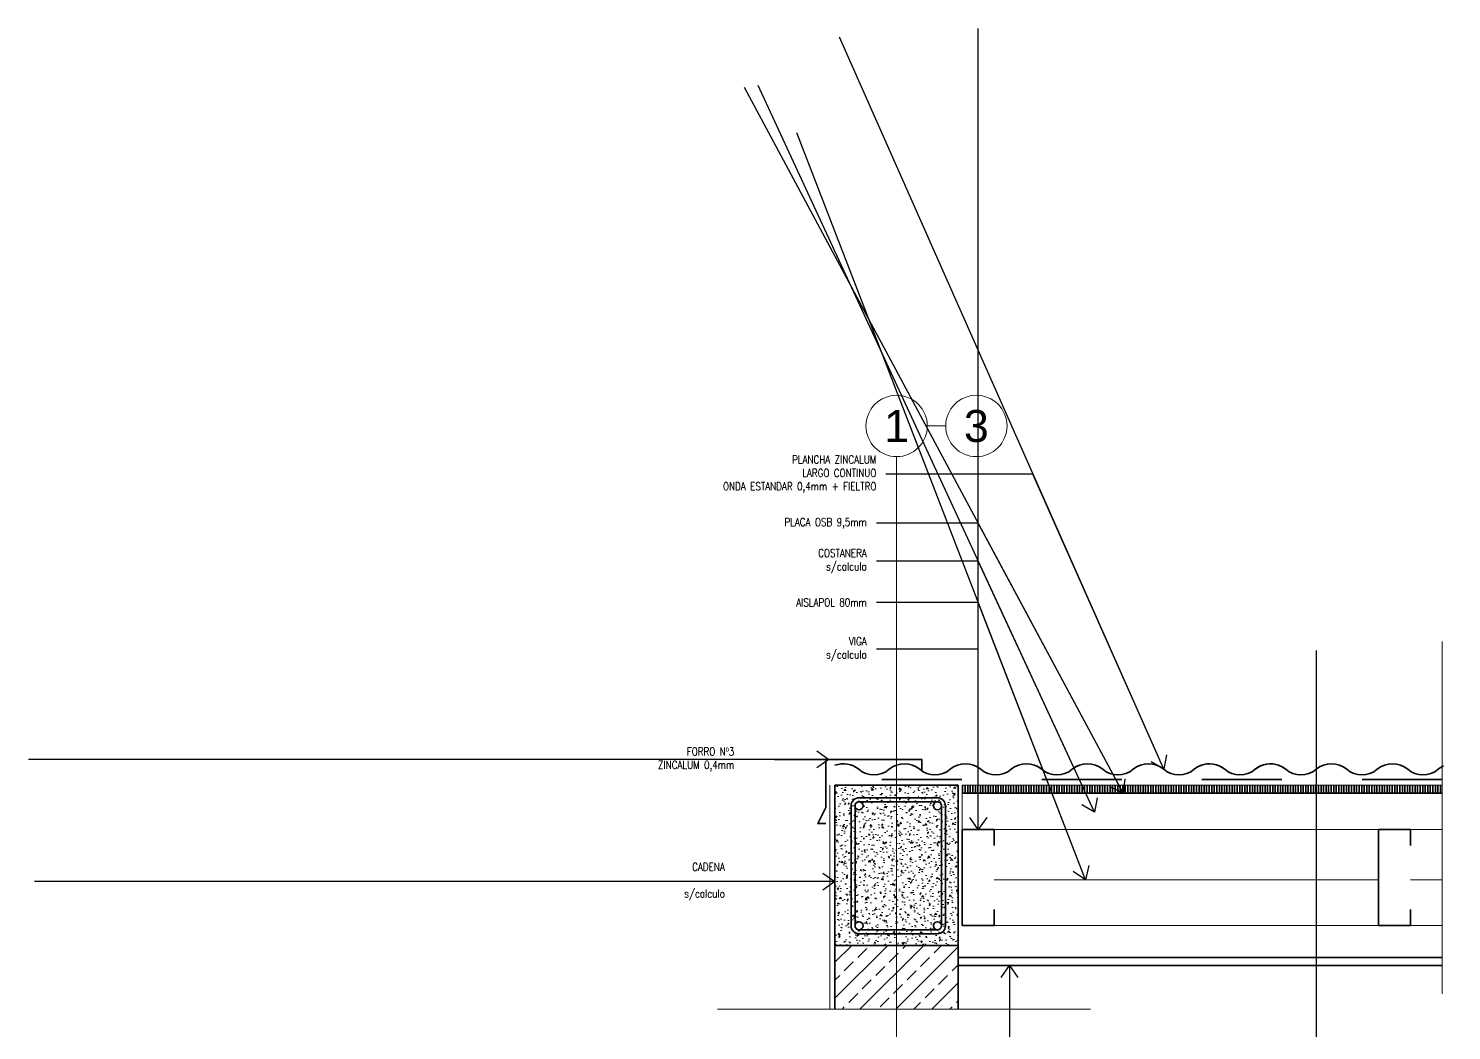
# Model space of a CAD drawing. Header units: metres. Extents: x 72 to 223, y -23 to 139.
# Drawn here: x 164.33 to 166.108, y 130.113 to 131.365 of the extents above; entities that cross this region are included whole.
import ezdxf
from ezdxf.enums import TextEntityAlignment as Align

# ---------------------------------------------------------------- set-up
doc = ezdxf.new("R2010")
doc.units = ezdxf.units.M
doc.header["$LTSCALE"] = 5
doc.header["$MEASUREMENT"] = 0
doc.linetypes.add('HIDDEN', pattern=[0.375, 0.25, -0.125])
doc.layers.get('0').update_dxf_attribs({"color": 30})
for name, color, linetype, lineweight in [('A-ANNO-NOTE', 7, 'Continuous', 35), ('A-ANNO-SYMB', 3, 'Continuous', 18), ('A-ANNO-TEXT', 3, 'Continuous', 18), ('A-DETL-MBND', 3, 'Continuous', 18), ('A-DETL-OTLN', 1, 'Continuous', 50), ('A-DETL-PATT', 8, 'Continuous', 18), ('A-ELEV-MBE1', 7, 'Continuous', 35), ('A-ELEV-PATT', 8, 'Continuous', 18), ('A-FLOR-OVHD', 3, 'HIDDEN', 18), ('A-WALL-BATT', 8, 'BATTING', 18), ('A-WALL-FULL', 7, 'Continuous', 35), ('A-WALL-FULL-EXTR', 7, 'Continuous', 35)]:
    doc.layers.add(name, color=color, linetype=linetype, lineweight=lineweight)
doc.styles.add('E-ARIAL', font='arial.ttf')
doc.styles.add('E-ROMANS', font='romans.shx', dxfattribs={"width": 0.8})
doc.linetypes.add('BATTING', pattern='A,0.0001,-0.1,[134,ltypeshp.shx,S=0.1,R=0,X=-0.1,Y=0],-0.2,[134,ltypeshp.shx,S=0.1,R=180,X=0.1,Y=0],-0.1', length=0.4001)
doc.dimstyles.new('E-0005_TICK_18', dxfattribs={"dimscale": 0.001, "dimtxt": 9, "dimasz": 9, "dimexe": 4.5, "dimexo": 3, "dimgap": 4.5, "dimtad": 0, "dimdec": 0, "dimlfac": 1000, "dimzin": 0, "dimdsep": 46, "dimtxsty": 'E-ROMANS', "dimblk": 'OBLIQUE', "dimcen": 4.5, "dimclrd": 256, "dimclre": 256, "dimclrt": 256, "dimadec": 0, "dimazin": 0, "dimtfac": 1, "dimtdec": 0, "dimtmove": 1, "dimatfit": 3, "dimldrblk": 'OPEN90', "dimfxl": 1, "dimtfill": 1, "dimtolj": 1, "dimtzin": 0, "dimarcsym": 0})

# ---------------------------------------------------------------- blocks, each defined once
blk = doc.blocks.new('TAG-EJE')
at = {"linetype": 'Continuous'}
blk.add_circle((0, 0), 0.383, dxfattribs=at)
at = {"style": 'E-ARIAL'}
blk.add_attdef('A', text='', height=0.4, dxfattribs=at).set_placement((0, 0), align=Align.MIDDLE_CENTER)
blk = doc.blocks.new('_Oblique')
at = {"color": 0, "linetype": 'ByBlock', "lineweight": -2}
blk.add_line((-0.5, -0.5), (0.5, 0.5), dxfattribs=at)

msp = doc.modelspace()

# ---------------------------------------------------------------- hatches: boundary and pattern name
at = {"layer": 'A-DETL-PATT'}
h = msp.add_hatch(dxfattribs=at)
h.set_pattern_fill('AR-CONC', color=256, scale=0.0001, angle=135, style=0)
h.set_pattern_definition([(185, (-25.45965, 100.063334), (-0.0117553379, 0.014009465), [0.001905, -0.020955]), (130, (-25.45965, 100.063334), (-0.0110177007, -0.0160017889), [0.001524, -0.016764]), (235.451, (-25.46063, 100.064502), (-0.0227730237, -0.0019922158), [0.001619, -0.017809]), (181.1842, (-25.463242, 100.059742), (-0.0161953413, 0.0221410243), [0.0028575, -0.0314325]), (231.6356, (-25.46459, 100.061587), (-0.0342826432, -0.0007086144), [0.0024285, -0.0267135]), (126.184, (-25.463242, 100.059742), (-0.0342826385, -0.000708557), [0.002286, -0.025146]), (156, (-25.46414, 100.062436), (-0.0034895268, 0.0179520551), [0.001905, -0.020955]), (101, (-25.46414, 100.062436), (-0.0173941193, -0.0086539927), [0.001524, -0.016764]), (206.4514, (-25.46443, 100.063932), (-0.0208836456, 0.009298004), [0.001619, -0.017809]), (172.5, (-25.4596496, 100.0633344), (-0.00619734137, -0.0057605469), [0, -0.0165608, 0, -0.017018, 0, -0.0168275]), (142.5, (-25.45965, 100.063334), (-0.01180870003, -0.00235897273), [0, -0.0097028, 0, -0.0161798, 0, -0.0064135]), (102.5, (-25.4556444, 100.059329), (-0.00918261956, 0.0099927863), [0, -0.00635, 0, -0.019812, 0, -0.026289]), (92.5, (-25.453848, 100.057533), (-0.0122722393, 0.00867639044), [0, -0.008255, 0, -0.0131572, 0, -0.018669])])
h.paths.add_polyline_path([(165.4704, 130.3939, -1), (165.4604, 130.3939, -0.414214), (165.4654, 130.3989), (165.3674, 130.3989, -0.414214), (165.3724, 130.3939, -1), (165.3624, 130.3939), (165.3624, 130.2441, -1), (165.3724, 130.2441, -0.414214), (165.3674, 130.2391), (165.4654, 130.2391, -0.414214), (165.4604, 130.2441, -1), (165.4704, 130.2441)], flags=0)
h.paths.add_polyline_path([(165.4654, 130.4039), (165.3674, 130.4039, 0.414214), (165.3574, 130.3939), (165.3574, 130.2441, 0.414214), (165.3674, 130.2341), (165.4654, 130.2341, 0.414214), (165.4754, 130.2441), (165.4754, 130.3939, 0.414214)], flags=16)
h.paths.add_polyline_path([(165.4654, 130.3989, -0.414214), (165.4704, 130.3939), (165.4704, 130.2441, -0.414214), (165.4654, 130.2391), (165.3674, 130.2391, -0.414214), (165.3624, 130.2441), (165.3624, 130.3939, -0.414214), (165.3674, 130.3989)], flags=0)
h.paths.add_polyline_path([(165.4914, 130.4195), (165.3374, 130.4195), (165.3374, 130.2195), (165.4914, 130.2195)])
h.paths.add_polyline_path([(165.4654, 130.4039, -0.414214), (165.4754, 130.3939), (165.4754, 130.2441, -0.414214), (165.4654, 130.2341), (165.3674, 130.2341, -0.414214), (165.3574, 130.2441), (165.3574, 130.3939, -0.414214), (165.3674, 130.4039)], flags=0)
h = msp.add_hatch(dxfattribs=at)
h.set_pattern_fill('BRASS', color=256, scale=0.005, angle=45, style=0)
h.set_pattern_definition([(45, (0, 0.33311), (-0.0224506403, 0.0224506403), []), (45, (-0.011225, 0.344335), (-0.0224506403, 0.0224506403), [0.015875, -0.0079375])])
h.paths.add_polyline_path([(165.4144, 130.2195), (165.3374, 130.2195), (165.3374, 130.1399), (165.4144, 130.1399)])
h.paths.add_polyline_path([(165.4914, 130.2195), (165.4144, 130.2195), (165.4144, 130.1399), (165.4914, 130.1399)])
h.paths.add_polyline_path([(165.4144, 130.081), (165.4144, 130.0868), (165.3374, 130.0868), (165.3374, 130.0018), (165.4144, 130.0018)])
h.paths.add_polyline_path([(165.4914, 130.0868), (165.4144, 130.0868), (165.4144, 130.0018), (165.4914, 130.0018)])
h.paths.add_polyline_path([(165.4144, 129.9868), (165.3374, 129.9868), (165.3374, 129.8928), (165.4144, 129.8928)])
h.paths.add_polyline_path([(165.4914, 129.9868), (165.4144, 129.9868), (165.4144, 129.8928), (165.4914, 129.8928)])
h.paths.add_polyline_path([(165.4144, 129.8778), (165.3374, 129.8778), (165.3374, 129.7838), (165.4144, 129.7838)])
h.paths.add_polyline_path([(165.4914, 129.8778), (165.4144, 129.8778), (165.4144, 129.7838), (165.4914, 129.7838)])
h.paths.add_polyline_path([(165.4144, 129.7688), (165.3374, 129.7688), (165.3374, 129.6748), (165.4144, 129.6748)])
h.paths.add_polyline_path([(165.4914, 129.7688), (165.4144, 129.7688), (165.4144, 129.6748), (165.4914, 129.6748)])
at = {"layer": 'A-ELEV-MBE1'}
h = msp.add_hatch(dxfattribs=at)
h.set_pattern_fill('LINE', color=256, scale=0.001, angle=90, style=0)
h.set_pattern_definition([(90, (0, 0.3331097), (-0.003175, -7e-17), [])])
h.paths.add_polyline_path([(166.0958, 130.4095), (166.0958, 130.4195), (165.4964, 130.4195), (165.4964, 130.4095)])

# ---------------------------------------------------------------- linework, layer by layer
at = {"layer": 'A-ANNO-SYMB'}
msp.add_line((165.4757, 130.8682), (165.4527, 130.8682), dxfattribs=at)
msp.add_lwpolyline([(165.4144, 130.8299), (165.4144, 129.9289)], dxfattribs=at)
at = {"layer": 'A-DETL-MBND'}
for p, q in [((165.4964, 130.4095), (165.4964, 130.3645)), ((165.5364, 130.3645), (166.0165, 130.3645)), ((166.0565, 130.3645), (166.0958, 130.3645)), ((165.5364, 130.2445), (166.0165, 130.2445)), ((166.0565, 130.2445), (166.0958, 130.2445))]:
    msp.add_line(p, q, dxfattribs=at)
msp.add_lwpolyline([(165.4964, 130.4095), (165.4964, 130.4195), (166.0958, 130.4195)], dxfattribs=at)
at = {"layer": 'A-ELEV-MBE1'}
msp.add_lwpolyline([(165.331, 130.4517), (165.2619, 130.4517)], dxfattribs=at)
for points in [[(165.4754, 130.3939), (165.4754, 130.2441, -0.414214), (165.4654, 130.2341), (165.3674, 130.2341, -0.414214), (165.3574, 130.2441), (165.3574, 130.3939, -0.414214), (165.3674, 130.4039), (165.4654, 130.4039, -0.414214)], [(165.4704, 130.3939), (165.4704, 130.2441, -0.414214), (165.4654, 130.2391), (165.3674, 130.2391, -0.414214), (165.3624, 130.2441), (165.3624, 130.3939, -0.414214), (165.3674, 130.3989), (165.4654, 130.3989, -0.414214)]]:
    msp.add_lwpolyline(points, format="xyb", close=True, dxfattribs=at)
for centre in [(165.3674, 130.3939), (165.4654, 130.3939), (165.3674, 130.2441), (165.4654, 130.2441)]:
    msp.add_circle(centre, 0.005, dxfattribs=at)
at = {"layer": 'A-ELEV-PATT'}
msp.add_lwpolyline([(166.0958, 130.5992), (166.0958, 130.1591)], dxfattribs=at)
at = {"layer": 'A-FLOR-OVHD'}
msp.add_line((165.331, 130.4195), (165.331, 130.1399), dxfattribs=at)
msp.add_lwpolyline([(165.1905, 130.1399), (165.6565, 130.1399)], dxfattribs=at)
at = {"layer": 'A-WALL-BATT', "ltscale": 0.018}
for p, q in [((165.5364, 130.3016), (166.0165, 130.3016)), ((166.0565, 130.3016), (166.0958, 130.3016))]:
    msp.add_line(p, q, dxfattribs=at)
at = {"layer": 'A-WALL-FULL'}
for points in [[(165.4459, 130.4367), (165.4459, 130.4517), (165.3359, 130.4517), (165.3259, 130.4517), (165.3259, 130.4168), (165.3259, 130.3917)], [(165.3259, 130.3917), (165.3159, 130.3717), (165.3259, 130.3717)], [(165.5364, 130.3645), (165.4964, 130.3645), (165.4964, 130.2445), (165.5364, 130.2445), (165.5364, 130.2645)], [(165.5364, 130.3645), (165.5364, 130.3445)], [(166.0565, 130.3645), (166.0165, 130.3645), (166.0165, 130.2445), (166.0565, 130.2445), (166.0565, 130.2645)], [(166.0565, 130.3645), (166.0565, 130.3445)]]:
    msp.add_lwpolyline(points, dxfattribs=at)
msp.add_lwpolyline([(165.4914, 130.4195), (165.3374, 130.4195), (165.3374, 130.2195), (165.4914, 130.2195)], close=True, dxfattribs=at)
at = {"layer": 'A-WALL-FULL-EXTR', "linetype": 'HIDDEN', "ltscale": 0.05}
msp.add_line((166.0958, 130.4269), (165.3374, 130.4269), dxfattribs=at)
at = {"layer": 'A-WALL-FULL-EXTR'}
for p, q in [((165.4964, 130.4095), (166.0958, 130.4095)), ((165.3374, 130.1399), (165.3374, 130.2195)), ((165.4914, 130.2195), (165.4914, 130.1399)), ((165.4914, 130.2045), (166.0958, 130.2045)), ((165.4914, 130.1945), (166.0958, 130.1945))]:
    msp.add_line(p, q, dxfattribs=at)
for points in [[(165.3374, 130.4445, -0.274246), (165.367, 130.4395, 0.366629), (165.4051, 130.4395, -0.366754), (165.4432, 130.4395, 0.366629), (165.4813, 130.4395, -0.366754), (165.5194, 130.4395, 0.366629), (165.5575, 130.4395, -0.366754), (165.5956, 130.4395, 0.366629), (165.6337, 130.4395, -0.066982), (165.6404, 130.4437)], [(165.892, 130.4445, 0.274246), (165.8623, 130.4395, -0.366629), (165.8242, 130.4395, 0.366754), (165.7861, 130.4395, -0.366629), (165.748, 130.4395, 0.366754), (165.7099, 130.4395, -0.366629), (165.6718, 130.4395, 0.366754), (165.6337, 130.4395, -0.366629), (165.5956, 130.4395, 0.066982), (165.589, 130.4437)], [(165.7946, 130.4445, -0.274246), (165.8242, 130.4395, 0.366629), (165.8623, 130.4395, -0.366754), (165.9004, 130.4395, 0.366629), (165.9385, 130.4395, -0.366754), (165.9766, 130.4395, 0.366629), (166.0147, 130.4395, -0.366754), (166.0528, 130.4395, 0.366629), (166.0909, 130.4395, -0.066982), (166.0976, 130.4437)]]:
    msp.add_lwpolyline(points, format="xyb", dxfattribs=at)

# ---------------------------------------------------------------- block references
at = {"layer": 'A-ANNO-SYMB', "xscale": 0.09999999999999432, "yscale": 0.09999999999999432, "zscale": 0.09999999999999432}
for p, values in [((165.4144, 130.8682), {'A': '1'}), ((165.514, 130.8682), {'A': '3'})]:
    msp.add_blockref('TAG-EJE', p, dxfattribs=at).add_auto_attribs(values)

# ---------------------------------------------------------------- texts
at = {"layer": 'A-ANNO-NOTE', "char_height": 0.01, "attachment_point": 6, "style": 'E-ROMANS'}
for s, insert in [('PLANCHA ZINCALUM \\PLARGO CONTINUO\\PONDA ESTANDAR 0,4mm + FIELTRO', (165.3891, 130.808)), ('COSTANERA\\Ps/calculo', (165.3771, 130.6995)), ('AISLAPOL 80mm', (165.3771, 130.6479)), ('VIGA\\Ps/calculo', (165.3771, 130.5894)), ('FORRO Nº3\\PZINCALUM 0,4mm', (165.2116, 130.4518)), ('CADENA\\P\\Ps/calculo', (165.1998, 130.2993))]:
    msp.add_mtext(s, dxfattribs=dict(at, insert=insert))
at = {"layer": 'A-ANNO-TEXT', "insert": (165.3771, 130.7467), "char_height": 0.01, "attachment_point": 6, "style": 'E-ROMANS'}
msp.add_mtext('PLACA OSB 9,5mm', dxfattribs=at)

# ---------------------------------------------------------------- leaders
at = {"layer": 'A-ANNO-NOTE'}
for points in [[(165.5164, 130.3645), (165.5164, 130.5894), (165.3891, 130.5894)], [(165.748, 130.4395), (165.5847, 130.808), (165.4011, 130.808)], [(165.6616, 130.3858), (165.5164, 130.6995), (165.3891, 130.6995)], [(165.6502, 130.3016), (165.5164, 130.6479), (165.3891, 130.6479)], [(165.939, 129.5879), (165.939, 129.7313), (166.1076, 129.7313)], [(165.3299, 130.4518), (165.2563, 130.4518), (165.2178, 130.4518)], [(165.3374, 130.2993), (165.2059, 130.2993)], [(165.5554, 130.1945), (165.5554, 130.0467), (165.2085, 130.0467)]]:
    msp.add_leader(points, dimstyle='E-0005_TICK_18', override={"dimscale": 0.01, "dimasz": 1.5, "dimtad": 0, "dimldrblk": 'Open90'}, dxfattribs=at)
at = {"layer": 'A-DETL-OTLN'}
msp.add_leader([(165.6973, 130.4095), (165.5164, 130.7467), (165.3891, 130.7467)], dimstyle='E-0005_TICK_18', override={"dimscale": 0.01, "dimasz": 1.5, "dimtad": 0, "dimldrblk": 'Open90'}, dxfattribs=at)

doc.saveas('drawing.dxf')
